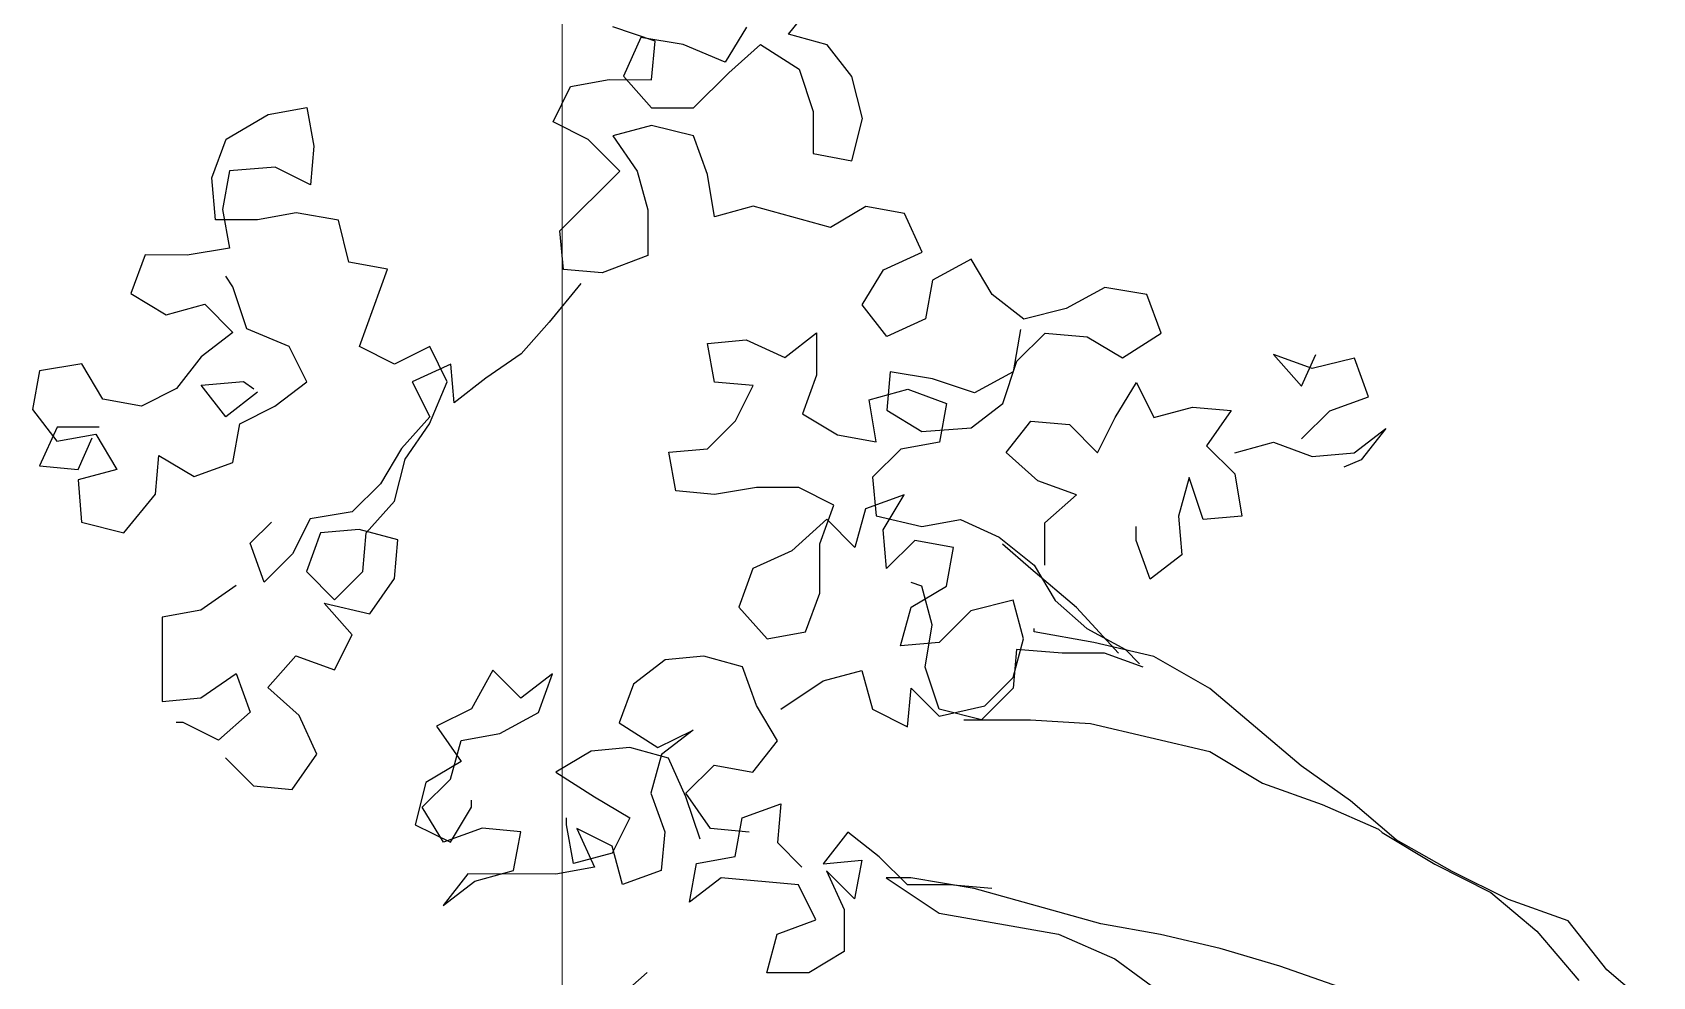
# Model space of a CAD drawing. Header units: millimetres. Extents: x 684983 to 685377, y 990360 to 990509.
# Drawn here: x 685187.76 to 685188.424, y 990430.525 to 990430.913 of the extents above; entities that cross this region are included whole.
import ezdxf

# ---------------------------------------------------------------- set-up
doc = ezdxf.new("R2010")
doc.units = ezdxf.units.MM
doc.layers.add('grid', color=8, linetype='Continuous', lineweight=9)
doc.layers.add('TEAK', color=7, linetype='Continuous')

# ---------------------------------------------------------------- blocks, each defined once
blk = doc.blocks.new('A$C25655A80')
at = {"color": 62}
for p, q in [((-0.59955, 1.37521), (-0.59186, 1.38482)), ((-0.63609, 1.37332), (-0.64762, 1.37718)), ((-0.63993, 1.37429), (-0.64475, 1.36372)), ((-0.6284, 1.37235), (-0.63993, 1.37429)), ((-0.61109, 1.37714), (-0.61687, 1.36754)), ((-0.58898, 1.37232), (-0.59955, 1.37521)), ((-0.63706, 1.36275), (-0.63609, 1.37332)), ((-0.61687, 1.36754), (-0.6284, 1.37235)), ((-0.61591, 1.36465), (-0.60725, 1.37233)), ((-0.60725, 1.37233), (-0.59668, 1.3656)), ((-0.58226, 1.36366), (-0.58898, 1.37232)), ((-0.62553, 1.35505), (-0.61591, 1.36465)), ((-0.59668, 1.3656), (-0.59285, 1.35406)), ((-0.66398, 1.35124), (-0.65917, 1.36085)), ((-0.65917, 1.36085), (-0.64859, 1.36276)), ((-0.64859, 1.36276), (-0.63706, 1.36275)), ((-0.64475, 1.36372), (-0.63706, 1.35506)), ((-0.57939, 1.35212), (-0.58226, 1.36366)), ((-0.75339, 1.34651), (-0.74185, 1.35323)), ((-0.74185, 1.35323), (-0.73127, 1.35514)), ((-0.73127, 1.35514), (-0.72936, 1.34457)), ((-0.65438, 1.34642), (-0.66398, 1.35124)), ((-0.63706, 1.35506), (-0.62553, 1.35505)), ((-0.59285, 1.35406), (-0.59286, 1.34252)), ((-0.58228, 1.34059), (-0.57939, 1.35212)), ((-0.63707, 1.35025), (-0.64765, 1.34738)), ((-0.64765, 1.34738), (-0.64093, 1.33776)), ((-0.62554, 1.34736), (-0.63707, 1.35025)), ((-0.6217, 1.33678), (-0.62554, 1.34736)), ((-0.75724, 1.33594), (-0.75339, 1.34651)), ((-0.72936, 1.34457), (-0.73033, 1.33399)), ((-0.64573, 1.33776), (-0.65438, 1.34642)), ((-0.59286, 1.34252), (-0.58228, 1.34059)), ((-0.73994, 1.33881), (-0.75244, 1.33786)), ((-0.73033, 1.33399), (-0.73994, 1.33881)), ((-0.75629, 1.32441), (-0.75724, 1.33594)), ((-0.75244, 1.33786), (-0.75437, 1.32729)), ((-0.66209, 1.32144), (-0.64573, 1.33776)), ((-0.64093, 1.33776), (-0.63805, 1.32718)), ((-0.61979, 1.32524), (-0.6217, 1.33678)), ((-0.75437, 1.32729), (-0.75246, 1.31671)), ((-0.73418, 1.32631), (-0.74476, 1.32439)), ((-0.72265, 1.32437), (-0.73418, 1.32631)), ((-0.63805, 1.32718), (-0.63806, 1.31468)), ((-0.60921, 1.32812), (-0.61979, 1.32524)), ((-0.58807, 1.32233), (-0.60921, 1.32812)), ((-0.57845, 1.32809), (-0.58807, 1.32233)), ((-0.56788, 1.32616), (-0.57845, 1.32809)), ((-0.56308, 1.31558), (-0.56788, 1.32616)), ((-0.74476, 1.32439), (-0.75629, 1.32441)), ((-0.71977, 1.31284), (-0.72265, 1.32437)), ((-0.66114, 1.31086), (-0.66209, 1.32144)), ((-0.75246, 1.31671), (-0.76399, 1.3148)), ((-0.77553, 1.31481), (-0.77938, 1.30424)), ((-0.76399, 1.3148), (-0.77553, 1.31481)), ((-0.7092, 1.3109), (-0.71977, 1.31284)), ((-0.63806, 1.31468), (-0.65056, 1.30989)), ((-0.57366, 1.31078), (-0.56308, 1.31558)), ((-0.54962, 1.31364), (-0.5602, 1.30788)), ((-0.54386, 1.30402), (-0.54962, 1.31364)), ((-0.7515, 1.30614), (-0.75342, 1.30902)), ((-0.71691, 1.28976), (-0.7092, 1.3109)), ((-0.65633, 1.30701), (-0.665, 1.29644)), ((-0.65056, 1.30989), (-0.66114, 1.31086)), ((-0.57944, 1.30117), (-0.57366, 1.31078)), ((-0.5602, 1.30788), (-0.56214, 1.29731)), ((-0.77938, 1.30424), (-0.76978, 1.29846)), ((-0.74767, 1.2946), (-0.7515, 1.30614)), ((-0.53522, 1.29729), (-0.54386, 1.30402)), ((-0.5131, 1.30592), (-0.52368, 1.30016)), ((-0.50157, 1.30398), (-0.5131, 1.30592)), ((-0.49773, 1.29341), (-0.50157, 1.30398)), ((-0.76978, 1.29846), (-0.7592, 1.30134)), ((-0.7592, 1.30134), (-0.75152, 1.29364)), ((-0.57271, 1.29251), (-0.57944, 1.30117)), ((-0.52368, 1.30016), (-0.53522, 1.29729)), ((-0.75152, 1.29364), (-0.76017, 1.28692)), ((-0.73614, 1.28978), (-0.74767, 1.2946)), ((-0.665, 1.29644), (-0.67269, 1.2878)), ((-0.56214, 1.29731), (-0.57271, 1.29251)), ((-0.53618, 1.2944), (-0.53812, 1.28287)), ((-0.73134, 1.28016), (-0.73614, 1.28978)), ((-0.7073, 1.28495), (-0.71691, 1.28976)), ((-0.69769, 1.28974), (-0.7073, 1.28495)), ((-0.69289, 1.28013), (-0.69769, 1.28974)), ((-0.62174, 1.29064), (-0.61117, 1.29159)), ((-0.61983, 1.28006), (-0.62174, 1.29064)), ((-0.61117, 1.29159), (-0.6006, 1.28677)), ((-0.6006, 1.28677), (-0.59194, 1.29349)), ((-0.59194, 1.29349), (-0.59195, 1.28196)), ((-0.53715, 1.28575), (-0.52945, 1.29344)), ((-0.52945, 1.29344), (-0.51792, 1.29246)), ((-0.51792, 1.29246), (-0.50831, 1.28669)), ((-0.50831, 1.28669), (-0.49773, 1.29341)), ((-0.79286, 1.28503), (-0.8044, 1.28311)), ((-0.7871, 1.27541), (-0.79286, 1.28503)), ((-0.76017, 1.28692), (-0.76691, 1.27827)), ((-0.69192, 1.28493), (-0.7025, 1.28014)), ((-0.69097, 1.27436), (-0.69192, 1.28493)), ((-0.67269, 1.2878), (-0.68231, 1.28108)), ((-0.54101, 1.27422), (-0.53715, 1.28575)), ((-0.46698, 1.28761), (-0.45929, 1.27895)), ((-0.4564, 1.28376), (-0.46698, 1.28761)), ((-0.45929, 1.27895), (-0.45544, 1.2876)), ((-0.44487, 1.28663), (-0.4564, 1.28376)), ((-0.44103, 1.27605), (-0.44487, 1.28663)), ((-0.8044, 1.28311), (-0.80633, 1.27254)), ((-0.68231, 1.28108), (-0.69097, 1.27436)), ((-0.59195, 1.28196), (-0.5958, 1.27139)), ((-0.57176, 1.2829), (-0.57273, 1.27233)), ((-0.56023, 1.28097), (-0.57176, 1.2829)), ((-0.5487, 1.27711), (-0.56023, 1.28097)), ((-0.53812, 1.28287), (-0.5487, 1.27711)), ((-0.76691, 1.27827), (-0.77653, 1.27347)), ((-0.76018, 1.27923), (-0.74864, 1.28018)), ((-0.75346, 1.27057), (-0.76018, 1.27923)), ((-0.7448, 1.27729), (-0.75346, 1.27057)), ((-0.74864, 1.28018), (-0.74576, 1.27825)), ((-0.74, 1.27344), (-0.73134, 1.28016)), ((-0.7025, 1.28014), (-0.6977, 1.27052)), ((-0.69771, 1.2686), (-0.69289, 1.28013)), ((-0.60926, 1.27909), (-0.61983, 1.28006)), ((-0.61407, 1.26948), (-0.60926, 1.27909)), ((-0.57754, 1.27522), (-0.56696, 1.27809)), ((-0.56696, 1.27809), (-0.55639, 1.27423)), ((-0.51025, 1.27035), (-0.50447, 1.27995)), ((-0.50447, 1.27995), (-0.49968, 1.27034)), ((-0.45161, 1.27222), (-0.44103, 1.27605)), ((-0.80633, 1.27254), (-0.79961, 1.26388)), ((-0.77653, 1.27347), (-0.7871, 1.27541)), ((-0.74962, 1.26864), (-0.74, 1.27344)), ((-0.57562, 1.26368), (-0.57754, 1.27522)), ((-0.57273, 1.27233), (-0.56312, 1.26655)), ((-0.55639, 1.27423), (-0.55832, 1.26366)), ((-0.54967, 1.2675), (-0.54101, 1.27422)), ((-0.49968, 1.27034), (-0.4891, 1.27321)), ((-0.4891, 1.27321), (-0.47853, 1.27224)), ((-0.47853, 1.27224), (-0.48526, 1.26263)), ((-0.45931, 1.26453), (-0.45161, 1.27222)), ((-0.7996, 1.26773), (-0.80442, 1.25716)), ((-0.78807, 1.26772), (-0.7996, 1.26773)), ((-0.75155, 1.25807), (-0.74962, 1.26864)), ((-0.6977, 1.27052), (-0.7054, 1.26187)), ((-0.70444, 1.25899), (-0.69771, 1.2686)), ((-0.62177, 1.2618), (-0.61407, 1.26948)), ((-0.5958, 1.27139), (-0.5862, 1.26561)), ((-0.56312, 1.26655), (-0.54967, 1.2675)), ((-0.54006, 1.26076), (-0.53332, 1.26941)), ((-0.53332, 1.26941), (-0.52275, 1.26844)), ((-0.52275, 1.26844), (-0.51507, 1.26074)), ((-0.51507, 1.26074), (-0.51025, 1.27035)), ((-0.44489, 1.26067), (-0.43623, 1.2674)), ((-0.43623, 1.2674), (-0.44297, 1.25875)), ((-0.79961, 1.26388), (-0.78903, 1.2658)), ((-0.79385, 1.25619), (-0.78999, 1.26484)), ((-0.78903, 1.2658), (-0.78327, 1.25618)), ((-0.5862, 1.26561), (-0.57562, 1.26368)), ((-0.55832, 1.26366), (-0.5689, 1.26175)), ((-0.48526, 1.26263), (-0.47758, 1.25494)), ((-0.47757, 1.2607), (-0.467, 1.26358)), ((-0.467, 1.26358), (-0.45643, 1.25972)), ((-0.7727, 1.24944), (-0.77173, 1.26001)), ((-0.77173, 1.26001), (-0.76213, 1.25424)), ((-0.7054, 1.26187), (-0.71118, 1.25227)), ((-0.70734, 1.24746), (-0.70444, 1.25899)), ((-0.63234, 1.26085), (-0.62177, 1.2618)), ((-0.63043, 1.25027), (-0.63234, 1.26085)), ((-0.5689, 1.26175), (-0.57659, 1.25407)), ((-0.53141, 1.25306), (-0.54006, 1.26076)), ((-0.45643, 1.25972), (-0.44489, 1.26067)), ((-0.44297, 1.25875), (-0.44778, 1.25683)), ((-0.80442, 1.25716), (-0.79385, 1.25619)), ((-0.78327, 1.25618), (-0.79385, 1.2533)), ((-0.76213, 1.25424), (-0.75155, 1.25807)), ((-0.57659, 1.25407), (-0.57564, 1.24349)), ((-0.49008, 1.25399), (-0.49297, 1.24341)), ((-0.48624, 1.24245), (-0.49008, 1.25399)), ((-0.47758, 1.25494), (-0.47567, 1.2434)), ((-0.79385, 1.2533), (-0.7929, 1.24177)), ((-0.78137, 1.23887), (-0.7727, 1.24944)), ((-0.71118, 1.25227), (-0.71888, 1.24458)), ((-0.61986, 1.2493), (-0.63043, 1.25027)), ((-0.60832, 1.25121), (-0.61986, 1.2493)), ((-0.59678, 1.2512), (-0.60832, 1.25121)), ((-0.58718, 1.24638), (-0.59678, 1.2512)), ((-0.52084, 1.24921), (-0.53141, 1.25306)), ((-0.71504, 1.23881), (-0.70734, 1.24746)), ((-0.59103, 1.23581), (-0.58718, 1.24638)), ((-0.57853, 1.24542), (-0.58142, 1.23484)), ((-0.56795, 1.24925), (-0.57853, 1.24542)), ((-0.57372, 1.23964), (-0.56795, 1.24925)), ((-0.5295, 1.24153), (-0.52084, 1.24921)), ((-0.7929, 1.24177), (-0.78137, 1.23887)), ((-0.74676, 1.23596), (-0.74099, 1.24172)), ((-0.73041, 1.24267), (-0.73523, 1.23306)), ((-0.71888, 1.24458), (-0.73041, 1.24267)), ((-0.5891, 1.24254), (-0.59872, 1.2339)), ((-0.58142, 1.23484), (-0.5891, 1.24254)), ((-0.57564, 1.24349), (-0.56315, 1.2406)), ((-0.56315, 1.2406), (-0.55257, 1.24251)), ((-0.55257, 1.24251), (-0.542, 1.23769)), ((-0.52951, 1.22999), (-0.5295, 1.24153)), ((-0.50451, 1.2367), (-0.50451, 1.24054)), ((-0.49297, 1.24341), (-0.49202, 1.23284)), ((-0.47567, 1.2434), (-0.48624, 1.24245)), ((-0.72753, 1.23882), (-0.73139, 1.22825)), ((-0.71696, 1.23977), (-0.72753, 1.23882)), ((-0.70639, 1.23688), (-0.71696, 1.23977)), ((-0.71601, 1.22824), (-0.71504, 1.23881)), ((-0.70736, 1.22631), (-0.70639, 1.23688)), ((-0.57277, 1.22907), (-0.57372, 1.23964)), ((-0.56507, 1.23675), (-0.57277, 1.22907)), ((-0.5545, 1.23482), (-0.56507, 1.23675)), ((-0.542, 1.23769), (-0.5324, 1.22999)), ((-0.50068, 1.22612), (-0.50451, 1.2367)), ((-0.74293, 1.22538), (-0.74676, 1.23596)), ((-0.73523, 1.23306), (-0.74293, 1.22538)), ((-0.59872, 1.2339), (-0.6093, 1.2291)), ((-0.59104, 1.22236), (-0.59103, 1.23581)), ((-0.55643, 1.22425), (-0.5545, 1.23482)), ((-0.53336, 1.22903), (-0.54104, 1.23577)), ((-0.49202, 1.23284), (-0.50068, 1.22612)), ((-0.73139, 1.22825), (-0.7237, 1.22055)), ((-0.7237, 1.22055), (-0.71601, 1.22824)), ((-0.6093, 1.2291), (-0.61316, 1.21853)), ((-0.52087, 1.21845), (-0.53336, 1.22903)), ((-0.5324, 1.22999), (-0.52664, 1.22037)), ((-0.75062, 1.22442), (-0.76024, 1.2177)), ((-0.71409, 1.2167), (-0.70736, 1.22631)), ((-0.56316, 1.22425), (-0.56605, 1.22522)), ((-0.56605, 1.21849), (-0.55643, 1.22425)), ((-0.56029, 1.21368), (-0.56316, 1.22425)), ((-0.72659, 1.2196), (-0.71409, 1.2167)), ((-0.71891, 1.21094), (-0.72659, 1.2196)), ((-0.61316, 1.21853), (-0.60547, 1.20987)), ((-0.5949, 1.21179), (-0.59104, 1.22236)), ((-0.56895, 1.20792), (-0.56605, 1.21849)), ((-0.53817, 1.22038), (-0.54971, 1.21751)), ((-0.5353, 1.20981), (-0.53817, 1.22038)), ((-0.52664, 1.22037), (-0.51799, 1.21268)), ((-0.50935, 1.20594), (-0.52087, 1.21845)), ((-0.77081, 1.21579), (-0.77083, 1.19272)), ((-0.76024, 1.2177), (-0.77081, 1.21579)), ((-0.54971, 1.21751), (-0.55837, 1.20887)), ((-0.72372, 1.20133), (-0.71891, 1.21094)), ((-0.60547, 1.20987), (-0.5949, 1.21179)), ((-0.56222, 1.20214), (-0.56029, 1.21368)), ((-0.53819, 1.19924), (-0.5353, 1.20981)), ((-0.51799, 1.21268), (-0.50742, 1.2069)), ((-0.74199, 1.19654), (-0.73429, 1.20518)), ((-0.73429, 1.20518), (-0.72372, 1.20133)), ((-0.62278, 1.20508), (-0.63336, 1.20413)), ((-0.61221, 1.20219), (-0.62278, 1.20508)), ((-0.55837, 1.20887), (-0.56895, 1.20792)), ((-0.53722, 1.20693), (-0.5382, 1.19635)), ((-0.52473, 1.20595), (-0.53722, 1.20693)), ((-0.51319, 1.20594), (-0.52473, 1.20595)), ((-0.50262, 1.20209), (-0.51319, 1.20594)), ((-0.50742, 1.2069), (-0.50358, 1.20305)), ((-0.68046, 1.20129), (-0.68624, 1.19072)), ((-0.67278, 1.19359), (-0.68046, 1.20129)), ((-0.63336, 1.20413), (-0.64201, 1.19741)), ((-0.60837, 1.19161), (-0.61221, 1.20219)), ((-0.5901, 1.19832), (-0.57953, 1.2012)), ((-0.57953, 1.2012), (-0.57665, 1.19062)), ((-0.55839, 1.1906), (-0.56222, 1.20214)), ((-0.76026, 1.19367), (-0.75064, 1.20039)), ((-0.75064, 1.20039), (-0.7468, 1.18981)), ((-0.73335, 1.18884), (-0.74199, 1.19654)), ((-0.66412, 1.20031), (-0.67278, 1.19359)), ((-0.66798, 1.18974), (-0.66412, 1.20031)), ((-0.64201, 1.19741), (-0.64587, 1.18684)), ((-0.60165, 1.19064), (-0.5901, 1.19832)), ((-0.56704, 1.1858), (-0.56607, 1.19638)), ((-0.56607, 1.19638), (-0.55839, 1.18868)), ((-0.5382, 1.19635), (-0.54685, 1.18771)), ((-0.54589, 1.19155), (-0.53819, 1.19924)), ((-0.77083, 1.19272), (-0.76026, 1.19367)), ((-0.7468, 1.18981), (-0.75546, 1.18213)), ((-0.72855, 1.17826), (-0.73335, 1.18884)), ((-0.68624, 1.19072), (-0.69586, 1.18592)), ((-0.67856, 1.18398), (-0.66798, 1.18974)), ((-0.60262, 1.18199), (-0.60837, 1.19161)), ((-0.57665, 1.19062), (-0.56704, 1.1858)), ((-0.55839, 1.18868), (-0.54589, 1.19155)), ((-0.54685, 1.18771), (-0.55839, 1.1906)), ((-0.55166, 1.18771), (-0.5334, 1.1877)), ((-0.5334, 1.1877), (-0.51706, 1.18672)), ((-0.76507, 1.18695), (-0.76699, 1.18695)), ((-0.75546, 1.18213), (-0.76507, 1.18695)), ((-0.69586, 1.18592), (-0.68914, 1.1763)), ((-0.68913, 1.18207), (-0.67856, 1.18398)), ((-0.64587, 1.18684), (-0.6353, 1.1801)), ((-0.6353, 1.1801), (-0.62568, 1.1849)), ((-0.62568, 1.1849), (-0.63434, 1.17818)), ((-0.51706, 1.18672), (-0.48438, 1.179)), ((-0.69203, 1.1715), (-0.68913, 1.18207)), ((-0.65357, 1.17915), (-0.66319, 1.1734)), ((-0.64299, 1.18011), (-0.65357, 1.17915)), ((-0.63242, 1.17721), (-0.64299, 1.18011)), ((-0.60935, 1.17335), (-0.60262, 1.18199)), ((-0.48438, 1.179), (-0.46997, 1.17033)), ((-0.75354, 1.17732), (-0.74586, 1.16963)), ((-0.73529, 1.16865), (-0.72855, 1.17826)), ((-0.68914, 1.1763), (-0.69876, 1.17054)), ((-0.63434, 1.17818), (-0.63724, 1.1676)), ((-0.62762, 1.16663), (-0.63242, 1.17721)), ((-0.62762, 1.1676), (-0.61993, 1.17528)), ((-0.61993, 1.17528), (-0.60935, 1.17335)), ((-0.74586, 1.16963), (-0.73529, 1.16865)), ((-0.69876, 1.17054), (-0.70165, 1.15901)), ((-0.69972, 1.16382), (-0.69203, 1.1715)), ((-0.66319, 1.1734), (-0.65262, 1.16666)), ((-0.46997, 1.17033), (-0.45363, 1.16455)), ((-0.68627, 1.1638), (-0.68626, 1.16573)), ((-0.65262, 1.16666), (-0.64301, 1.16088)), ((-0.63724, 1.1676), (-0.6334, 1.15703)), ((-0.6209, 1.15798), (-0.62762, 1.1676)), ((-0.62379, 1.15509), (-0.62762, 1.16663)), ((-0.69396, 1.1542), (-0.69972, 1.16382)), ((-0.69204, 1.1542), (-0.68627, 1.1638)), ((-0.66031, 1.15897), (-0.66031, 1.1609)), ((-0.64301, 1.16088), (-0.64783, 1.15127)), ((-0.61418, 1.15028), (-0.61225, 1.16085)), ((-0.61225, 1.16085), (-0.60167, 1.16469)), ((-0.60167, 1.16469), (-0.60264, 1.15411)), ((-0.45363, 1.16455), (-0.43826, 1.15781)), ((-0.70165, 1.15901), (-0.69204, 1.1542)), ((-0.68339, 1.15803), (-0.69396, 1.1542)), ((-0.67281, 1.15706), (-0.68339, 1.15803)), ((-0.67475, 1.14649), (-0.67281, 1.15706)), ((-0.6584, 1.1484), (-0.66031, 1.15897)), ((-0.65743, 1.15801), (-0.65264, 1.14743)), ((-0.64782, 1.15319), (-0.65743, 1.15801)), ((-0.6334, 1.15703), (-0.63437, 1.14645)), ((-0.61033, 1.157), (-0.6209, 1.15798)), ((-0.58341, 1.15698), (-0.59015, 1.14833)), ((-0.57477, 1.15024), (-0.58341, 1.15698)), ((-0.43826, 1.15781), (-0.43729, 1.15685)), ((-0.43729, 1.15685), (-0.42288, 1.14818)), ((-0.64495, 1.14262), (-0.64782, 1.15319)), ((-0.60264, 1.15411), (-0.59592, 1.14738)), ((-0.65264, 1.14743), (-0.66321, 1.14552)), ((-0.64783, 1.15127), (-0.6584, 1.1484)), ((-0.62669, 1.13779), (-0.62476, 1.14837)), ((-0.62476, 1.14837), (-0.61418, 1.15028)), ((-0.59015, 1.14833), (-0.57957, 1.14929)), ((-0.57957, 1.14929), (-0.58151, 1.13871)), ((-0.56708, 1.14255), (-0.57477, 1.15024)), ((-0.42288, 1.14818), (-0.40751, 1.14048)), ((-0.68724, 1.14554), (-0.69398, 1.13689)), ((-0.69398, 1.13689), (-0.68532, 1.14362)), ((-0.66321, 1.14552), (-0.68724, 1.14554)), ((-0.68532, 1.14362), (-0.67475, 1.14649)), ((-0.63437, 1.14645), (-0.64495, 1.14262)), ((-0.61803, 1.14452), (-0.62669, 1.13779)), ((-0.59688, 1.14257), (-0.61803, 1.14452)), ((-0.58919, 1.14641), (-0.58439, 1.13583)), ((-0.58151, 1.13871), (-0.58919, 1.14641)), ((-0.56612, 1.14447), (-0.57285, 1.14447)), ((-0.57285, 1.14447), (-0.55844, 1.13485)), ((-0.54882, 1.14157), (-0.56612, 1.14447)), ((-0.59209, 1.13296), (-0.59688, 1.14257)), ((-0.55555, 1.14254), (-0.56708, 1.14255)), ((-0.54401, 1.14156), (-0.55555, 1.14254)), ((-0.51422, 1.13192), (-0.54882, 1.14157)), ((-0.40751, 1.14048), (-0.39502, 1.12989)), ((-0.58439, 1.13583), (-0.5844, 1.1243)), ((-0.55844, 1.13485), (-0.52576, 1.12905)), ((-0.60266, 1.12912), (-0.59209, 1.13296)), ((-0.49788, 1.12902), (-0.51422, 1.13192)), ((-0.39502, 1.12989), (-0.3835, 1.11642)), ((-0.60556, 1.11855), (-0.60266, 1.12912)), ((-0.52576, 1.12905), (-0.51039, 1.12231)), ((-0.48154, 1.12516), (-0.49788, 1.12902)), ((-0.5844, 1.1243), (-0.59402, 1.11854)), ((-0.51039, 1.12231), (-0.49598, 1.11172)), ((-0.46521, 1.12034), (-0.48154, 1.12516)), ((-0.63824, 1.11858), (-0.6469, 1.1109)), ((-0.59402, 1.11854), (-0.60556, 1.11855)), ((-0.44887, 1.11456), (-0.46521, 1.12034))]:
    blk.add_line(p, q, dxfattribs=at)
for p, q in [((-0.53241, 1.21173), (-0.53241, 1.21269)), ((-0.51607, 1.20883), (-0.53241, 1.21173)), ((-0.49974, 1.20497), (-0.51607, 1.20883)), ((-0.48436, 1.1963), (-0.49974, 1.20497)), ((-0.45939, 1.17513), (-0.48436, 1.1963)), ((-0.44594, 1.16551), (-0.45939, 1.17513)), ((-0.43345, 1.15492), (-0.44594, 1.16551)), ((-0.41808, 1.14625), (-0.43345, 1.15492)), ((-0.4027, 1.13855), (-0.41808, 1.14625)), ((-0.38637, 1.13277), (-0.4027, 1.13855)), ((-0.37581, 1.1193), (-0.38637, 1.13277)), ((-0.36332, 1.10871), (-0.37581, 1.1193))]:
    blk.add_line(p, q)
blk = doc.blocks.new('TR')
blk.add_blockref('A$C25655A80', (0.01921, 0.01485, 1.34531))

msp = doc.modelspace()

# ---------------------------------------------------------------- linework, layer by layer
at = {"layer": 'grid'}
msp.add_line((685187.9771, 990509.15479), (685187.9771, 990370.8996), dxfattribs=at)

# ---------------------------------------------------------------- block references
at = {"layer": 'TEAK', "xscale": 1.5, "yscale": 1.5, "zscale": 1.5}
msp.add_blockref('TR', (685188.94047, 990428.827, 98.004), dxfattribs=at)

doc.saveas('drawing.dxf')
